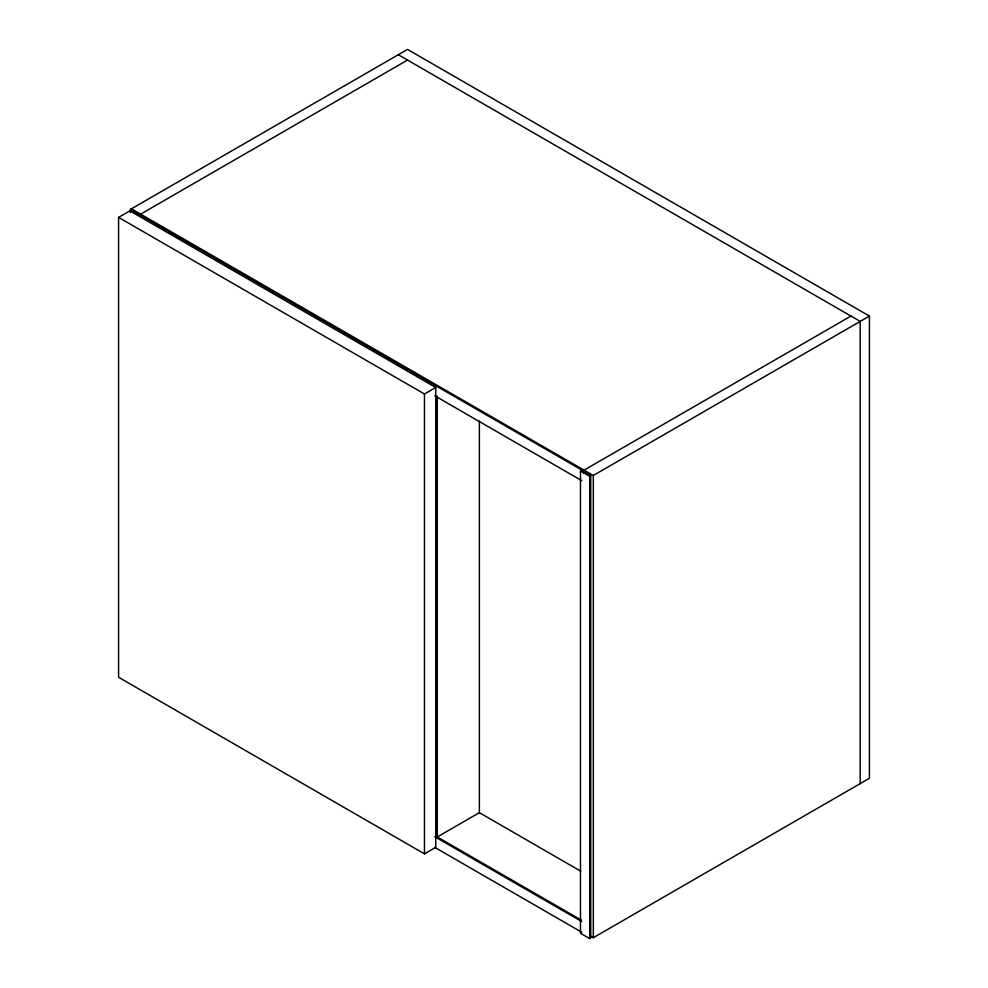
<?xml version="1.0" encoding="UTF-8"?>
<svg xmlns="http://www.w3.org/2000/svg" width="988" height="988" viewBox="0 0 988 988"><rect width="100%" height="100%" fill="white"/><g stroke="black" fill="none" stroke-linecap="round" stroke-linejoin="round"><path stroke-width="1.48" d="M130.391 212.482L130.391 209.407L407.525 49.4L869.415 316.074L869.415 778.297L593.306 937.711L590.663 936.192M118.585 217.397L129.873 210.889L435.745 387.481L435.745 847.346L424.457 853.854L118.585 677.262L118.585 217.397L424.457 393.99L435.745 387.481M139.629 214.729L407.525 60.07M580.475 471.029L581.5 470.436L590.738 475.771L590.738 938.007L589.713 938.6L580.475 933.265L580.475 471.029L589.713 476.364L590.738 475.771M850.94 316.074L583.044 470.733L130.391 209.407M131.416 208.814L593.306 475.475L869.415 316.074M479.378 421.11L479.378 812.667L436.264 837.565L436.264 396.657L437.289 396.065L437.289 836.972M580.475 933.265L581.5 932.672M398.288 54.735L860.178 321.396L860.178 783.632M434.794 395.818L581.71 480.637M479.378 812.667L580.783 871.218M435.819 836.12L581.401 920.174M434.794 836.713L581.71 921.532M434.794 847.383L581.71 932.203M593.306 475.475L593.306 937.711M589.713 476.364L589.713 938.6M584.069 470.14L584.069 473.227M424.457 393.99L424.457 853.854"/></g></svg>
